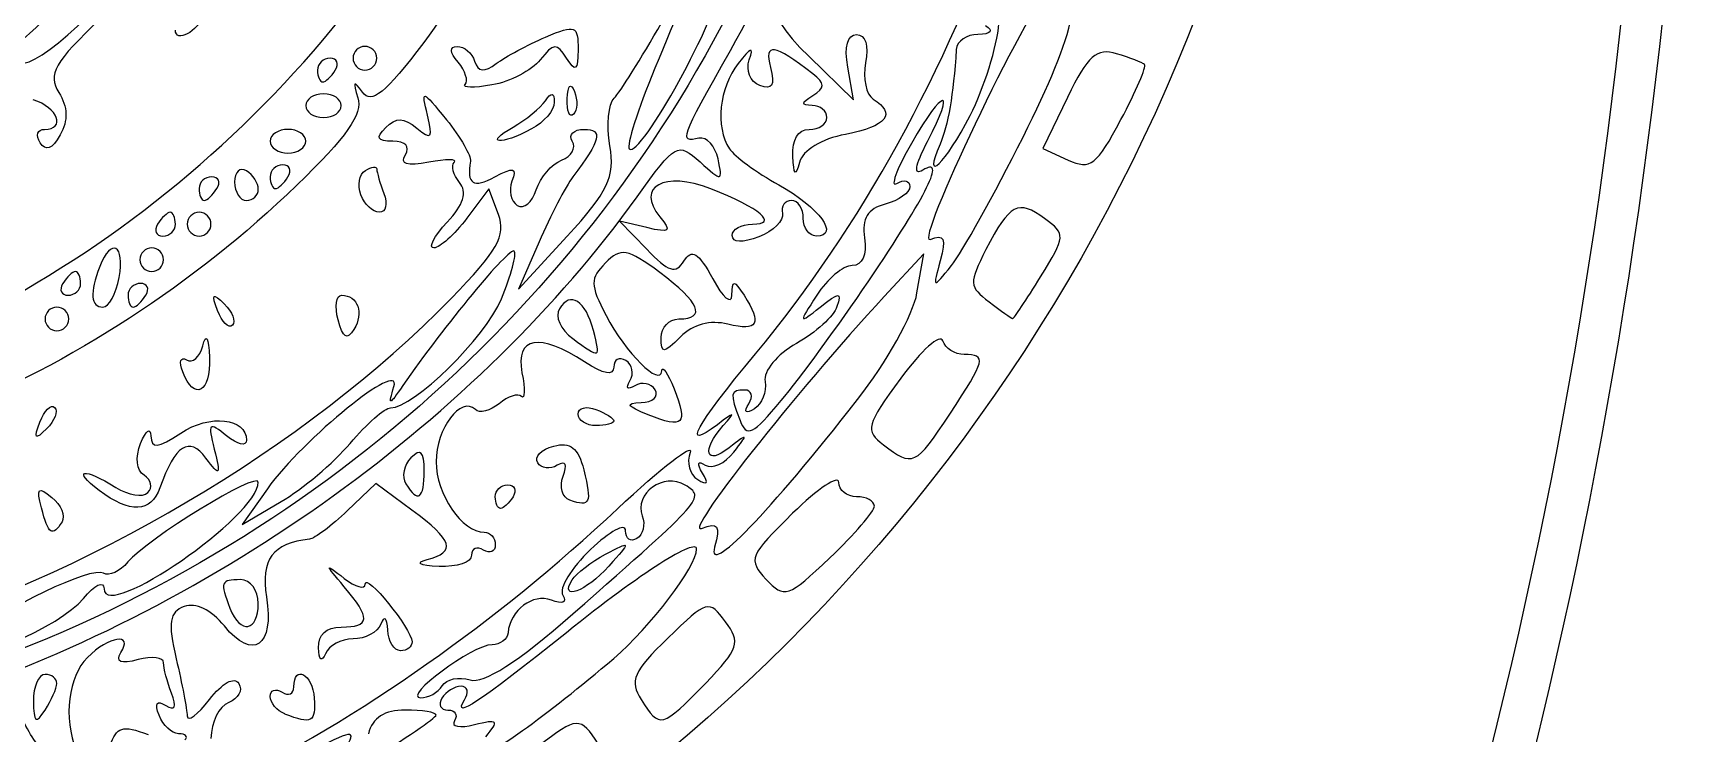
# Model space of a CAD drawing. Header units: millimetres. Extents: x 89 to 151, y 168 to 272.
# Drawn here: x 128.16 to 151.03, y 203.12 to 212.75 of the extents above; entities that cross this region are included whole.
import ezdxf

# ---------------------------------------------------------------- set-up
doc = ezdxf.new("R2010")
doc.units = ezdxf.units.MM
doc.layers.add('Layer_1', color=7, linetype='CONTINUOUS')

msp = doc.modelspace()

# ---------------------------------------------------------------- linework, layer by layer
at = {"layer": 'Layer_1', "color": 7}
for points in [[(132.87633, 212.403215)], [(143.43066, 212.317513)], [(132.30644, 212.240393)], [(132.38831, 211.751924)], [(141.03291, 211.618827)], [(134.74927, 211.458035)], [(131.89985, 211.26346)], [(141.75983, 211.320746)], [(131.65564, 210.77501)], [(130.67869, 210.61218)], [(131.24857, 210.60258)], [(132.65707, 210.525563)], [(130.10883, 210.123718)], [(130.59729, 210.123718)], [(129.946, 209.635264)], [(129.33455, 209.391036)], [(139.62967, 209.33221)], [(142.00042, 209.400018)], [(128.80624, 209.309626)], [(129.70177, 209.146804)], [(130.68918, 208.936248)], [(128.64335, 208.821195)], [(132.34472, 208.807387)], [(135.85408, 208.660848)], [(130.20953, 208.096912)], [(135.64475, 207.513473)], [(139.48403, 207.712523)], [(140.75202, 207.515068)], [(128.24683, 207.403485)], [(132.51009, 207.111605)], [(133.52808, 206.737025)], [(129.06012, 206.465432)], [(134.50499, 206.378838)], [(128.26818, 206.225326)], [(135.53172, 206.330239)], [(139.71532, 206.249038)], [(135.56284, 205.238187)], [(131.24857, 204.913433)], [(132.07548, 204.302905)], [(128.47812, 203.814385)], [(133.77644, 203.780325)], [(137.39324, 203.814395)], [(131.61491, 203.393085)]]:
    msp.add_lwpolyline(points, close=True, dxfattribs=at)
for points in [[(138.81787, 212.426346), (139.42674, 211.833307), (139.34934, 212.281066)], [(134.09124, 212.043355), (134.09089, 212.043395)], [(135.49447, 211.846915), (135.49477, 211.846917)], [(142.37041, 211.865113), (142.0293, 211.16301), (142.37837, 211.005269)], [(134.5482, 210.255801), (134.41738, 210.609472), (134.11272, 210.203789)], [(136.59043, 210.075968), (136.21478, 210.165468), (136.58648, 209.778228)], [(135.10674, 209.879502), (134.82587, 209.228218), (135.49467, 209.958206)], [(140.30105, 209.177914), (140.39395, 209.716646), (139.85108, 209.129822)], [(131.37404, 206.48926), (131.02484, 205.998882), (131.56038, 206.311011)], [(133.35847, 206.1955), (132.86283, 206.561943), (132.47161, 206.185415)]]:
    msp.add_lwpolyline(points, dxfattribs=at)
for points in [[(138.08254, 208.342776), (140.99354, 211.840698), (142.75048, 216.892895), (142.83527, 222.009581)], [(132.299627, 176.529913), (143.302082, 184.125524), (150.475874, 202.01942), (150.475874, 221.867706)], [(145.56412, 218.491402), (144.4428, 210.429402), (139.39736, 203.397205), (132.14412, 199.786975)], [(137.73734, 212.510725), (138.55135, 213.95603), (139.17578, 215.542887), (139.61642, 217.286041)], [(130.8837, 216.880789), (129.87922, 214.882553), (128.00243, 212.990358), (126.04068, 211.998024)], [(127.92434, 212.362297), (128.30343, 211.983214), (131.38447, 215.580219), (131.67615, 216.742405)], [(121.81546, 210.564368), (125.06223, 210.675202), (128.56123, 212.724571), (130.45397, 215.623944)], [(124.5379, 207.835576), (128.32176, 208.662963), (132.13261, 211.730392), (133.99592, 215.44852)], [(130.43054, 215.252565), (129.92324, 214.51474), (127.86445, 212.403194), (127.65236, 212.403194)], [(123.18892, 211.181938), (125.55373, 211.710211), (127.27638, 212.677613), (128.89671, 214.387292)], [(134.08692, 213.723586), (134.15802, 213.608526), (133.92636, 213.15588), (133.52274, 212.621285)], [(136.79098, 212.891931), (137.34864, 213.869478), (137.33951, 213.806752), (136.69988, 212.266396)], [(141.75986, 211.320735), (142.48836, 212.772169), (142.6261, 213.418854), (142.30256, 213.868618)], [(137.92545, 213.461571), (135.77301, 209.001685), (131.80709, 205.533275), (127.02976, 203.932725)], [(139.00124, 213.305943), (138.17269, 213.461379), (138.10223, 213.123369), (138.81787, 212.426346)], [(142.16226, 213.440706), (141.79367, 213.04634), (140.26038, 209.830062), (140.48141, 209.914877)], [(136.34744, 211.157805), (136.49302, 211.012218), (137.59861, 213.018036), (137.59861, 213.427755)], [(130.50219, 212.996113), (130.41469, 212.767881), (130.10882, 212.607911), (130.10882, 212.790324)], [(129.09372, 212.962848), (128.4413, 212.34037), (128.35105, 212.1825), (128.50592, 211.934526)], [(135.19734, 212.693554), (135.60924, 212.869404), (135.6449, 212.855654), (135.64261, 212.521853)], [(136.13867, 211.855088), (136.21647, 211.932948), (136.51007, 212.399526), (136.79098, 212.891931)], [(141.033, 211.618829), (141.22408, 211.993375), (141.40202, 212.561215), (141.42842, 212.880694)], [(141.24497, 212.853478), (141.35637, 212.779398), (141.31637, 212.732908), (141.13987, 212.731359)], [(132.71351, 212.566036), (132.62401, 212.566036), (132.55068, 212.492766), (132.55068, 212.403215)], [(133.52274, 212.621285), (132.99313, 211.919837), (132.8019, 211.764611), (132.67918, 211.936543)], [(132.87633, 212.403215), (132.87633, 212.492765), (132.80313, 212.566036), (132.71351, 212.566036)], [(133.99519, 212.347537), (133.87619, 212.490892), (133.87199, 212.566045), (133.98339, 212.566045)], [(133.98339, 212.566045), (134.07639, 212.566045), (134.18339, 212.474455), (134.22107, 212.362517)], [(134.51958, 212.330697), (134.64607, 212.425127), (134.95107, 212.588418), (135.19734, 212.693554)], [(135.48622, 212.402438), (135.35109, 212.616167), (135.30669, 212.613502), (135.12235, 212.380608)], [(137.99692, 212.383488), (138.06162, 212.570638), (138.01682, 212.555472), (137.84346, 212.331358)], [(138.86839, 212.188675), (138.3357, 212.601759), (138.1972, 212.623053), (138.28744, 212.278005)], [(139.34934, 212.281066), (139.29984, 212.56758), (139.34434, 212.728824), (139.47097, 212.728824)], [(139.47097, 212.728824), (139.59287, 212.728824), (139.64131, 212.578495), (139.59588, 212.340857)], [(140.8417, 212.52534), (140.8013, 211.903916), (140.72781, 211.47615), (140.61799, 211.22277)], [(141.13987, 212.731359), (140.98315, 212.730059), (140.84897, 212.637279), (140.8417, 212.52534)], [(143.04513, 212.464995), (142.77183, 212.548735), (142.64984, 212.440275), (142.37041, 211.865113)], [(132.23465, 212.403215), (132.13975, 212.403215), (132.06221, 212.329945), (132.06221, 212.240393)], [(132.30645, 212.240393), (132.36185, 212.329943), (132.32945, 212.403215), (132.23465, 212.403215)], [(132.55068, 212.403215), (132.55068, 212.313665), (132.62408, 212.240393), (132.71351, 212.240393)], [(132.71351, 212.240393), (132.80311, 212.240393), (132.87633, 212.313663), (132.87633, 212.403215)], [(134.09089, 212.043395), (134.13799, 212.090485), (134.09489, 212.227358), (133.99519, 212.347537)], [(134.22107, 212.362517), (134.27037, 212.21574), (134.3537, 212.206866), (134.51958, 212.330697)], [(135.12235, 212.380608), (135.00689, 212.234706), (134.70837, 212.079883), (134.45901, 212.036555)], [(135.64261, 212.521853), (135.63961, 212.230485), (135.60981, 212.206958), (135.48622, 212.402438)], [(137.304, 211.304144), (137.03053, 211.246724), (137.03946, 211.271634), (137.73734, 212.510725)], [(137.84346, 212.331358), (137.58212, 211.993723), (137.52771, 211.462609), (137.7234, 211.159717)], [(138.14091, 212.029322), (138.00826, 212.080222), (137.94549, 212.234618), (137.99692, 212.383488)], [(139.59588, 212.340857), (139.55508, 212.127474), (139.60288, 211.903341), (139.69993, 211.842785)], [(143.43066, 212.317513), (143.40206, 212.342403), (143.22863, 212.408773), (143.04513, 212.464995)], [(143.10502, 211.559889), (143.31268, 211.951689), (143.45923, 212.29262), (143.43066, 212.317513)], [(132.06221, 212.240393), (132.06221, 212.150843), (132.09451, 212.077573), (132.13401, 212.077573)], [(132.13401, 212.077573), (132.17351, 212.077573), (132.25105, 212.150843), (132.30644, 212.240393)], [(132.67918, 211.936543), (132.55965, 212.104017), (132.5444, 212.085149), (132.61738, 211.860073)], [(135.49477, 211.846917), (135.50277, 212.036595), (135.54127, 212.075176), (135.59317, 211.945287)], [(136.69988, 212.266396), (136.4641, 211.698602), (136.30551, 211.199736), (136.34744, 211.157805)], [(138.28744, 212.278005), (138.35264, 212.028883), (138.31384, 211.962994), (138.14091, 212.029322)], [(138.86839, 211.890877), (139.04148, 212.000675), (139.04148, 212.054446), (138.86839, 212.188675)], [(128.50592, 211.934526), (128.6311, 211.734013), (128.63741, 211.54964), (128.52582, 211.350196)], [(132.61738, 211.860073), (132.68828, 211.641833), (132.46189, 211.318154), (131.77793, 210.659542)], [(132.14409, 211.914746), (132.00976, 211.914746), (131.89985, 211.841476), (131.89985, 211.751924)], [(132.38831, 211.751924), (132.38831, 211.841474), (132.27836, 211.914746), (132.14409, 211.914746)], [(133.57298, 211.620521), (133.48498, 211.978932), (133.49688, 211.976107), (133.83354, 211.558971)], [(134.45901, 212.036555), (134.20965, 211.993225), (134.04415, 211.996315), (134.09124, 212.043355)], [(135.19449, 211.819432), (135.27689, 211.941117), (135.31495, 211.934557), (135.31665, 211.798372)], [(135.58007, 211.633212), (135.52597, 211.579112), (135.48747, 211.675282), (135.49447, 211.846915)], [(135.59317, 211.945287), (135.64017, 211.827748), (135.63437, 211.687317), (135.58007, 211.633212)], [(136.08027, 211.200861), (136.03447, 211.482826), (136.06067, 211.777229), (136.13867, 211.855088)], [(138.86039, 211.754389), (138.70362, 211.756389), (138.70539, 211.787659), (138.86839, 211.890877)], [(139.69993, 211.842785), (140.02485, 211.641972), (139.88499, 211.463792), (139.31912, 211.357634)], [(140.44654, 211.260657), (140.84195, 212.025273), (140.66921, 212.00361), (140.22568, 211.232957)], [(128.3081, 211.426267), (128.60739, 211.426267), (128.49479, 211.725441), (128.1549, 211.833319)], [(131.89985, 211.751924), (131.89985, 211.662374), (132.00981, 211.589102), (132.14409, 211.589102)], [(132.14409, 211.589102), (132.27841, 211.589102), (132.38831, 211.662372), (132.38831, 211.751924)], [(133.42697, 211.442659), (133.62717, 211.276506), (133.65053, 211.304955), (133.57298, 211.620521)], [(134.74923, 211.458036), (134.92833, 211.559594), (135.1287, 211.722228), (135.19449, 211.819432)], [(135.31665, 211.798372), (135.31765, 211.689585), (135.17742, 211.524727), (135.0042, 211.432025)], [(139.06391, 211.589074), (139.06391, 211.678624), (138.97231, 211.753018), (138.86039, 211.754389)], [(140.61799, 211.22277), (140.36782, 210.645773), (140.69659, 210.959604), (141.03291, 211.618827)], [(128.2492, 211.242537), (128.1867, 211.343582), (128.2132, 211.426267), (128.3081, 211.426267)], [(131.65563, 211.426282), (131.52129, 211.426282), (131.41139, 211.353012), (131.41139, 211.26346)], [(131.89985, 211.26346), (131.89985, 211.35301), (131.7899, 211.426282), (131.65563, 211.426282)], [(133.09807, 211.263474), (132.88114, 211.263474), (132.85737, 211.309184), (133.00017, 211.451959)], [(133.00017, 211.451959), (133.14294, 211.594725), (133.24646, 211.592467), (133.42697, 211.442659)], [(133.83354, 211.558971), (134.02762, 211.318508), (134.17615, 211.062064), (134.16362, 210.989096)], [(135.0042, 211.432025), (134.57567, 211.202681), (134.34115, 211.226611), (134.74927, 211.458035)], [(135.56401, 211.262333), (135.50821, 211.352513), (135.58121, 211.426304), (135.72613, 211.426304)], [(135.72613, 211.426304), (135.99057, 211.426304), (135.95631, 211.280767), (135.57282, 210.775019)], [(138.59433, 211.059906), (138.58253, 211.285396), (138.66943, 211.426254), (138.81969, 211.426254)], [(138.81969, 211.426254), (138.95401, 211.426254), (139.06391, 211.499524), (139.06391, 211.589074)], [(142.37837, 211.005269), (142.68631, 210.86612), (142.77197, 210.931499), (143.10502, 211.559889)], [(128.52582, 211.350196), (128.41625, 211.154461), (128.32547, 211.119123), (128.2492, 211.242537)], [(131.41139, 211.26346), (131.41139, 211.17391), (131.52135, 211.100639), (131.65563, 211.100639)], [(131.65563, 211.100639), (131.78995, 211.100639), (131.89985, 211.173909), (131.89985, 211.26346)], [(133.26925, 211.077046), (133.33915, 211.190084), (133.27225, 211.263474), (133.09807, 211.263474)], [(135.417, 211.003059), (135.5536, 211.055479), (135.61975, 211.172149), (135.56401, 211.262333)], [(135.49467, 209.958206), (136.05754, 210.572582), (136.15028, 210.769387), (136.08027, 211.200861)], [(136.45337, 210.498768), (136.98468, 211.238616), (137.01315, 211.254388), (137.3196, 210.978666)], [(137.56715, 211.019206), (137.52895, 211.19831), (137.41062, 211.326531), (137.304, 211.304144)], [(137.7234, 211.159717), (137.7893, 211.057897), (138.09454, 210.834541), (138.40196, 210.66337)], [(139.31912, 211.357634), (138.98907, 211.295714), (138.73008, 211.138271), (138.68673, 210.973166)], [(140.22568, 211.232957), (140.01677, 210.869982), (139.92638, 210.622773), (140.0248, 210.683603)], [(140.38084, 210.865183), (140.25002, 210.784333), (140.27364, 210.926103), (140.44654, 211.260657)], [(140.77447, 209.553867), (140.91857, 209.73297), (141.36198, 210.528066), (141.75983, 211.320746)], [(131.58383, 210.937831), (131.48893, 210.937831), (131.4114, 210.864561), (131.4114, 210.77501)], [(131.65563, 210.77501), (131.71103, 210.86456), (131.67863, 210.937831), (131.58383, 210.937831)], [(132.72109, 210.860816), (132.80679, 210.913746), (132.87681, 210.922076), (132.87681, 210.879346)], [(133.59093, 210.974137), (133.28873, 210.916367), (133.18956, 210.948107), (133.26925, 211.077046)], [(133.94218, 210.972037), (133.98928, 211.019127), (133.83117, 211.020087), (133.59093, 210.974137)], [(134.01498, 210.695451), (133.92788, 210.800473), (133.89505, 210.924939), (133.94218, 210.972037)], [(134.16362, 210.989096), (134.10892, 210.670537), (134.20032, 210.61199), (134.50136, 210.773056)], [(135.06932, 210.594792), (135.12392, 210.766923), (135.28041, 210.950643), (135.417, 211.003059)], [(137.3196, 210.978666), (137.62329, 210.705414), (137.63357, 210.707099), (137.56715, 211.019206)], [(138.68673, 210.973166), (138.63323, 210.769221), (138.60813, 210.792694), (138.59433, 211.059906)], [(139.62964, 209.332128), (140.44688, 210.536818), (140.70636, 211.066373), (140.38084, 210.865183)], [(130.60689, 210.775002), (130.51199, 210.775002), (130.43447, 210.701732), (130.43447, 210.61218)], [(130.67869, 210.61218), (130.73409, 210.70173), (130.70179, 210.775002), (130.60689, 210.775002)], [(131.08575, 210.85642), (130.99615, 210.91176), (130.92293, 210.84283), (130.92293, 210.703208)], [(130.92293, 210.703208), (130.92293, 210.563595), (130.99613, 210.449368), (131.08575, 210.449368)], [(131.24857, 210.60258), (131.24857, 210.68684), (131.17537, 210.801075), (131.08575, 210.85642)], [(131.4114, 210.77501), (131.4114, 210.68546), (131.4437, 210.612188), (131.4832, 210.612188)], [(131.4832, 210.612188), (131.5227, 210.612188), (131.60024, 210.685458), (131.65564, 210.77501)], [(132.65709, 210.525564), (132.60659, 210.657024), (132.63549, 210.807887), (132.72109, 210.860816)], [(132.87681, 210.879346), (132.87681, 210.836606), (132.92131, 210.685746), (132.97561, 210.544094)], [(133.84441, 210.151302), (134.06827, 210.39159), (134.1228, 210.56554), (134.01498, 210.695451)], [(134.50136, 210.773056), (134.75818, 210.910504), (134.80536, 210.898521), (134.73449, 210.713846)], [(134.73449, 210.713846), (134.68559, 210.586505), (134.71859, 210.437206), (134.80779, 210.382071)], [(135.57282, 210.775019), (135.471, 210.640691), (135.26123, 210.237709), (135.10674, 209.879502)], [(137.46758, 210.609551), (136.83146, 210.860608), (136.42584, 210.637431), (136.7683, 210.2248)], [(140.0248, 210.683603), (140.1232, 210.744433), (140.20376, 210.725163), (140.20376, 210.640763)], [(131.77793, 210.659542), (128.92678, 207.914044), (125.14799, 206.37872), (121.24183, 206.37872)], [(126.90606, 203.618855), (130.6807, 204.875221), (134.27481, 207.465182), (136.45337, 210.498768)], [(130.43447, 210.61218), (130.43447, 210.52263), (130.46677, 210.44936), (130.50627, 210.44936)], [(130.50627, 210.44936), (130.54577, 210.44936), (130.62331, 210.52263), (130.67869, 210.61218)], [(131.08575, 210.449368), (131.17525, 210.449368), (131.24857, 210.518318), (131.24857, 210.60258)], [(132.91161, 210.286546), (132.82201, 210.286546), (132.70751, 210.3941), (132.65707, 210.525563)], [(132.97561, 210.544094), (133.02991, 210.402442), (133.00121, 210.286546), (132.91161, 210.286546)], [(134.80779, 210.382071), (134.89699, 210.326941), (135.01468, 210.422651), (135.06932, 210.594792)], [(138.03837, 210.123678), (138.40344, 210.123678), (138.1482, 210.340914), (137.46758, 210.609551)], [(138.40196, 210.66337), (138.9613, 210.351923), (139.24686, 209.960865), (138.91493, 209.960865)], [(140.20376, 210.640763), (140.20376, 210.556363), (140.0517, 210.447556), (139.86584, 210.398954)], [(142.05618, 210.199685), (141.68968, 210.467675), (141.57786, 210.408597), (141.24941, 209.773468)], [(130.03702, 210.28654), (129.99752, 210.28654), (129.91998, 210.21327), (129.8646, 210.123718)], [(130.10882, 210.123718), (130.10882, 210.213268), (130.07652, 210.28654), (130.03702, 210.28654)], [(130.43447, 210.28654), (130.34487, 210.28654), (130.27165, 210.21327), (130.27165, 210.123718)], [(130.59729, 210.123718), (130.59729, 210.213268), (130.52409, 210.28654), (130.43447, 210.28654)], [(133.9, 209.104255), (134.53811, 209.757801), (134.65537, 209.966104), (134.5482, 210.255801)], [(138.45356, 210.27086), (138.47596, 210.1727), (138.32944, 210.028524), (138.12792, 209.950464)], [(138.57572, 210.449329), (138.48612, 210.449329), (138.43122, 210.369019), (138.45356, 210.27086)], [(138.73854, 210.205097), (138.73854, 210.339423), (138.66534, 210.449329), (138.57572, 210.449329)], [(139.86584, 210.398954), (139.62377, 210.335644), (139.54296, 210.20378), (139.5809, 209.933989)], [(129.8646, 210.123718), (129.8092, 210.034168), (129.8415, 209.960898), (129.9364, 209.960898)], [(129.9364, 209.960898), (130.0313, 209.960898), (130.10883, 210.034168), (130.10883, 210.123718)], [(130.27165, 210.123718), (130.27165, 210.034168), (130.34485, 209.960898), (130.43447, 209.960898)], [(130.43447, 209.960898), (130.52397, 209.960898), (130.59729, 210.034168), (130.59729, 210.123718)], [(133.66171, 209.798104), (133.58131, 209.798104), (133.66271, 209.957043), (133.84441, 210.151302)], [(134.11272, 210.203789), (133.94516, 209.980662), (133.74221, 209.798104), (133.66171, 209.798104)], [(136.7683, 210.2248), (136.93436, 210.0247), (136.90583, 210.00083), (136.59043, 210.075968)], [(137.76158, 209.966104), (137.76158, 210.052764), (137.8861, 210.123678), (138.03837, 210.123678)], [(138.91493, 209.960865), (138.81793, 209.960865), (138.73854, 210.070768), (138.73854, 210.205097)], [(142.00038, 209.400018), (142.34649, 209.960042), (142.3483, 209.986062), (142.05618, 210.199685)], [(129.33456, 209.391036), (129.42026, 209.839447), (129.22474, 209.94911), (129.0679, 209.540541)], [(129.78318, 209.798086), (129.69358, 209.798086), (129.62035, 209.724816), (129.62035, 209.635264)], [(129.946, 209.635264), (129.946, 209.724814), (129.8728, 209.798086), (129.78318, 209.798086)], [(134.76546, 209.754767), (134.70356, 209.816667), (133.79657, 208.721238), (133.23534, 207.906738)], [(136.76739, 209.45938), (136.32029, 209.789937), (136.23366, 209.805269), (136.02005, 209.591651)], [(136.58648, 209.778228), (136.88592, 209.466284), (136.98549, 209.434973), (137.09857, 209.617193)], [(137.09857, 209.617193), (137.20695, 209.791852), (137.29701, 209.736201), (137.49374, 209.372961)], [(138.12792, 209.950464), (137.90261, 209.863174), (137.76158, 209.869194), (137.76158, 209.966104)], [(139.5809, 209.933989), (139.6142, 209.697532), (139.5505, 209.556726), (139.40951, 209.555607)], [(140.48141, 209.914877), (140.67723, 209.990017), (140.70678, 209.927477), (140.62112, 209.619197)], [(129.62035, 209.635264), (129.62035, 209.545714), (129.69355, 209.472444), (129.78318, 209.472444)], [(129.78318, 209.472444), (129.87268, 209.472444), (129.946, 209.545714), (129.946, 209.635264)], [(134.58961, 209.098237), (134.72453, 209.42113), (134.80365, 209.716567), (134.76546, 209.754767)], [(136.02005, 209.591651), (135.80643, 209.378035), (135.80719, 209.294409), (136.02705, 208.870169)], [(139.40951, 209.555607), (139.28604, 209.554627), (139.06716, 209.370651), (138.92296, 209.146772)], [(140.62112, 209.619197), (140.51471, 209.236302), (140.51786, 209.234952), (140.77447, 209.553867)], [(141.24941, 209.773468), (141.01311, 209.316519), (141.01613, 209.26484), (141.29131, 209.056276)], [(128.73445, 209.472448), (128.69495, 209.472448), (128.61741, 209.399178), (128.56201, 209.309626)], [(128.80625, 209.309626), (128.80625, 209.399176), (128.77395, 209.472448), (128.73445, 209.472448)], [(129.0679, 209.540541), (128.92915, 209.178939), (128.94496, 208.983984), (129.1129, 208.983984)], [(129.1129, 208.983984), (129.192, 208.983984), (129.29177, 209.167158), (129.33455, 209.391036)], [(137.02888, 208.821082), (137.41228, 208.821082), (137.31737, 209.052763), (136.76739, 209.45938)], [(137.49374, 209.372961), (137.63389, 209.114221), (137.75259, 209.01243), (137.75755, 209.146757)], [(137.75755, 209.146757), (137.76555, 209.363852), (137.78405, 209.363852), (137.9244, 209.146757)], [(138.43658, 207.699266), (138.68949, 208.002905), (139.22638, 208.737728), (139.62967, 209.33221)], [(141.61524, 208.826337), (141.63034, 208.823437), (141.80366, 209.081645), (142.00042, 209.400018)], [(126.01641, 204.441485), (128.84159, 205.246498), (131.89892, 207.054768), (133.9, 209.104255)], [(128.56201, 209.309626), (128.50661, 209.220076), (128.53901, 209.146804), (128.63381, 209.146804)], [(128.63381, 209.146804), (128.72871, 209.146804), (128.80624, 209.220074), (128.80624, 209.309626)], [(129.62997, 209.309626), (129.53507, 209.309626), (129.45753, 209.236356), (129.45753, 209.146804)], [(129.45753, 209.146804), (129.45753, 209.057254), (129.48983, 208.983984), (129.52933, 208.983984)], [(129.52933, 208.983984), (129.56883, 208.983984), (129.64637, 209.057254), (129.70177, 209.146804)], [(129.70177, 209.146804), (129.75717, 209.236354), (129.72477, 209.309626), (129.62997, 209.309626)], [(130.68916, 208.936254), (130.60086, 209.168306), (130.61946, 209.187008), (130.78036, 209.027394)], [(132.34474, 208.807391), (132.29594, 208.994064), (132.31814, 209.146797), (132.39394, 209.146797)], [(132.39394, 209.146797), (132.61573, 209.146797), (132.7031, 208.904229), (132.56297, 208.677501)], [(133.06336, 207.60005), (133.38847, 207.60005), (134.36356, 208.557205), (134.58961, 209.098237)], [(135.85408, 208.660853), (135.7457, 209.075337), (135.53921, 209.208388), (135.38689, 208.961914)], [(139.85108, 209.129822), (138.6238, 207.803122), (137.07983, 205.843871), (137.34043, 205.943878)], [(137.9244, 209.146757), (138.17649, 208.756688), (138.11468, 208.645198), (137.70357, 208.74838)], [(138.92296, 209.146772), (138.66991, 208.753911), (138.67157, 208.748235), (138.97036, 208.983951)], [(138.97036, 208.983951), (139.23562, 209.193262), (139.26866, 209.194268), (139.20145, 208.991051)], [(139.48407, 207.712523), (139.88229, 208.222185), (140.24993, 208.881611), (140.30105, 209.177914)], [(128.48053, 208.984017), (128.39093, 208.984017), (128.31771, 208.910747), (128.31771, 208.821195)], [(128.64335, 208.821195), (128.64335, 208.910745), (128.57015, 208.984017), (128.48053, 208.984017)], [(130.89149, 208.735435), (130.84139, 208.685295), (130.75032, 208.775665), (130.68918, 208.936248)], [(130.78036, 209.027394), (130.89162, 208.916953), (130.94165, 208.785566), (130.89149, 208.735435)], [(135.38689, 208.961914), (135.32129, 208.855855), (135.40209, 208.674626), (135.56958, 208.552204)], [(136.02705, 208.870169), (136.29302, 208.355845), (136.77845, 207.875084), (136.79545, 208.109154)], [(139.20145, 208.991051), (139.15825, 208.860587), (138.90829, 208.633065), (138.64581, 208.485444)], [(141.29131, 209.056276), (141.45439, 208.932661), (141.60015, 208.829185), (141.61524, 208.826337)], [(128.31771, 208.821195), (128.31771, 208.731645), (128.39091, 208.658374), (128.48053, 208.658374)], [(128.48053, 208.658374), (128.57003, 208.658374), (128.64335, 208.731644), (128.64335, 208.821195)], [(132.56297, 208.677501), (132.46847, 208.524734), (132.40944, 208.559909), (132.34472, 208.807387)], [(135.73253, 208.232487), (135.11647, 208.63615), (134.77769, 208.577191), (134.87222, 208.082756)], [(135.56958, 208.552204), (135.95406, 208.271059), (135.95584, 208.271735), (135.85408, 208.660848)], [(136.78465, 208.565219), (136.78465, 208.705944), (136.8946, 208.821082), (137.02888, 208.821082)], [(137.70357, 208.74838), (137.45875, 208.80983), (137.22309, 208.747825), (137.05229, 208.577029)], [(130.26122, 208.257739), (130.34292, 208.207209), (130.44354, 208.294999), (130.4847, 208.45281)], [(130.4847, 208.45281), (130.5314, 208.631735), (130.5667, 208.571202), (130.5784, 208.291981)], [(137.05229, 208.577029), (136.81397, 208.338718), (136.78465, 208.337428), (136.78465, 208.565219)], [(138.64581, 208.485444), (138.37905, 208.335417), (138.18843, 208.104352), (138.2136, 207.961527)], [(140.65681, 208.520394), (140.62241, 208.623644), (140.36185, 208.392134), (140.07783, 208.005915)], [(140.95006, 208.332665), (140.82318, 208.332665), (140.69123, 208.417135), (140.65681, 208.520394)], [(130.20952, 208.096912), (130.15622, 208.23589), (130.17952, 208.308264), (130.26122, 208.257739)], [(130.5784, 208.291981), (130.5987, 207.808415), (130.36722, 207.685952), (130.20953, 208.096912)], [(133.11187, 207.894798), (133.22628, 208.278651), (131.86314, 207.176159), (131.37404, 206.48926)], [(136.13385, 208.160687), (136.13385, 208.033779), (135.99897, 208.057909), (135.73253, 208.232487)], [(136.29932, 208.249567), (136.20822, 208.305817), (136.13385, 208.265807), (136.13385, 208.160687)], [(136.35562, 207.97057), (136.41572, 208.06777), (136.39042, 208.19332), (136.29932, 208.249567)], [(136.79545, 208.109154), (136.80045, 208.187274), (136.87605, 208.075704), (136.96176, 207.86122)], [(137.55787, 207.368587), (137.06065, 206.992351), (137.24766, 207.339577), (138.08254, 208.342776)], [(140.75202, 207.515068), (141.2464, 208.262112), (141.26348, 208.332665), (140.95006, 208.332665)], [(134.87222, 208.082756), (134.91562, 207.855777), (134.91262, 207.708603), (134.86522, 207.755701)], [(136.42312, 207.90306), (136.32169, 207.84035), (136.29295, 207.8691), (136.35562, 207.97057)], [(136.70212, 207.84681), (136.64582, 207.93782), (136.52032, 207.963142), (136.42312, 207.90306)], [(138.2136, 207.961527), (138.2384, 207.820992), (138.1721, 207.65253), (138.06633, 207.587164)], [(140.07783, 208.005915), (139.5995, 207.355484), (139.5821, 207.288), (139.8419, 207.09067)], [(133.23534, 207.906738), (133.04147, 207.625396), (133.03128, 207.624408), (133.11187, 207.894798)], [(134.2315, 207.575311), (134.03564, 207.771172), (133.69129, 207.314519), (133.69129, 206.858924)], [(134.86522, 207.755701), (134.81812, 207.802811), (134.6795, 207.758301), (134.55714, 207.656731)], [(136.50985, 207.671012), (136.67184, 207.676612), (136.75836, 207.755802), (136.70212, 207.84681)], [(136.96176, 207.86122), (137.15749, 207.37192), (137.09454, 207.308969), (136.60525, 207.504693)], [(137.93393, 207.844283), (137.73197, 207.844283), (137.72541, 207.802143), (137.86913, 207.427645)], [(137.99023, 207.656304), (138.05413, 207.759686), (138.02883, 207.844283), (137.93393, 207.844283)], [(128.24685, 207.403491), (128.30795, 207.564069), (128.39904, 207.654435), (128.44916, 207.604304)], [(128.44916, 207.604304), (128.49926, 207.554164), (128.44927, 207.422793), (128.33803, 207.312345)], [(130.18172, 207.253787), (130.58311, 207.516792), (131.08576, 207.462189), (131.08576, 207.155587)], [(132.51009, 207.111586), (132.73789, 207.380241), (132.98686, 207.60005), (133.06336, 207.60005)], [(134.55714, 207.656731), (134.43485, 207.5552), (134.28826, 207.518561), (134.2315, 207.575311)], [(135.64475, 207.513473), (135.64475, 207.600213), (135.7547, 207.629005), (135.88897, 207.577463)], [(135.88897, 207.355762), (135.75465, 207.355762), (135.64475, 207.426732), (135.64475, 207.513473)], [(135.88897, 207.577463), (136.0233, 207.525913), (136.13321, 207.454951), (136.13321, 207.419752)], [(136.60525, 207.504693), (136.30699, 207.623991), (136.28454, 207.663119), (136.50985, 207.671012)], [(137.52057, 205.685795), (137.40681, 205.267504), (138.26887, 206.157305), (139.48403, 207.712523)], [(137.63917, 207.355987), (137.81232, 207.550155), (137.80017, 207.55204), (137.55787, 207.368587)], [(137.86913, 207.427645), (137.96053, 207.18931), (138.04579, 207.230098), (138.43658, 207.699266)], [(138.06633, 207.587164), (137.94561, 207.512584), (137.9173, 207.538324), (137.99023, 207.656304)], [(139.8419, 207.09067), (140.24522, 206.784333), (140.27882, 206.800005), (140.75202, 207.515068)], [(128.33803, 207.312345), (128.17723, 207.152737), (128.15853, 207.171439), (128.24683, 207.403485)], [(129.63115, 207.111532), (129.70215, 207.290634), (129.76545, 207.337161), (129.77175, 207.214927)], [(130.81329, 207.213717), (130.56886, 207.414192), (130.55127, 207.395304), (130.64237, 207.030128)], [(136.13321, 207.419752), (136.13321, 207.384562), (136.02325, 207.355762), (135.88897, 207.355762)], [(137.72057, 207.050824), (137.39371, 206.794482), (137.33493, 207.014824), (137.63917, 207.355987)], [(129.67855, 206.672627), (129.57227, 206.740747), (129.55338, 206.915666), (129.63115, 207.111532)], [(129.77175, 207.214927), (129.78075, 207.036852), (129.86245, 207.044577), (130.18172, 207.253787)], [(130.52927, 206.90982), (130.29962, 207.216525), (130.10551, 207.091392), (129.89503, 206.500962)], [(131.08576, 207.155587), (131.08576, 207.064657), (130.96308, 207.090807), (130.81329, 207.213717)], [(131.56038, 206.311011), (131.85493, 206.482682), (132.28229, 206.842949), (132.51009, 207.111605)], [(133.52807, 206.737025), (133.52807, 207.000049), (133.47987, 207.047084), (133.34687, 206.914033)], [(135.0879, 206.846136), (135.0379, 206.926966), (135.137, 207.02968), (135.3079, 207.074388)], [(135.3079, 207.074388), (135.53756, 207.134448), (135.64547, 207.049218), (135.72104, 206.748044)], [(136.18553, 206.213071), (136.7871, 206.775805), (137.23621, 207.123981), (137.18357, 206.986797)], [(137.78357, 206.991154), (137.98444, 207.24738), (137.97846, 207.253055), (137.72057, 207.050824)], [(130.64237, 207.030128), (130.73357, 206.664401), (130.72217, 206.652186), (130.52927, 206.90982)], [(133.34687, 206.914033), (133.24717, 206.814383), (133.21489, 206.653181), (133.27507, 206.555827)], [(133.69129, 206.858924), (133.69129, 206.414096), (134.04977, 205.890304), (134.35421, 205.890304)], [(135.35797, 206.809946), (135.25947, 206.749006), (135.13785, 206.765306), (135.0879, 206.846136)], [(135.43727, 206.660299), (135.50077, 206.82577), (135.47187, 206.880332), (135.35797, 206.809946)], [(137.18357, 206.986797), (137.13097, 206.849612), (137.17657, 206.682002), (137.28696, 206.614331)], [(137.35426, 206.704431), (137.27226, 206.837184), (137.28646, 206.878051), (137.39206, 206.812785)], [(137.39206, 206.812785), (137.48536, 206.755155), (137.66148, 206.835415), (137.78357, 206.991154)], [(129.06007, 206.465428), (128.67896, 206.75368), (128.84609, 206.784046), (129.28952, 206.507118)], [(129.12827, 205.113717), (129.13627, 204.654364), (131.24857, 206.114337), (131.24857, 206.579248)], [(131.24857, 206.579248), (131.24857, 206.735362), (129.71958, 205.79912), (129.45614, 205.481694)], [(129.73035, 206.434558), (129.79895, 206.503198), (129.77575, 206.610332), (129.67855, 206.672627)], [(133.27507, 206.555827), (133.4435, 206.283315), (133.52808, 206.343892), (133.52808, 206.737025)], [(135.53177, 206.330238), (135.42484, 206.368538), (135.38236, 206.517067), (135.43727, 206.660299)], [(135.72104, 206.748044), (135.83612, 206.289462), (135.80944, 206.230712), (135.53172, 206.330239)], [(137.11565, 206.537701), (136.82326, 206.719112), (136.40802, 206.420647), (136.52579, 206.11373)], [(137.28696, 206.614331), (137.42265, 206.530471), (137.4441, 206.559161), (137.35426, 206.704431)], [(139.22686, 206.57468), (139.22686, 206.682404), (138.9413, 206.4917), (138.59229, 206.150909)], [(139.4711, 206.378815), (139.33676, 206.378815), (139.22686, 206.466955), (139.22686, 206.57468)], [(128.26818, 206.225326), (128.19668, 206.499006), (128.22248, 206.525415), (128.41022, 206.369698)], [(128.41022, 206.369698), (128.53644, 206.264887), (128.59969, 206.114156), (128.55061, 206.034751)], [(129.89503, 206.500962), (129.77222, 206.156522), (129.48472, 206.144286), (129.06012, 206.465432)], [(129.28952, 206.507118), (129.46333, 206.398567), (129.66171, 206.365917), (129.73035, 206.434558)], [(134.50499, 206.378838), (134.50499, 206.468388), (134.58259, 206.541658), (134.67743, 206.541658)], [(134.57679, 206.216016), (134.53729, 206.216016), (134.50499, 206.289286), (134.50499, 206.378838)], [(134.74923, 206.378838), (134.69383, 206.289288), (134.61629, 206.216016), (134.57679, 206.216016)], [(134.67743, 206.541658), (134.77233, 206.541658), (134.80457, 206.468388), (134.74923, 206.378838)], [(135.56963, 204.76815), (137.38866, 206.364163), (137.39101, 206.366848), (137.11565, 206.537701)], [(139.71532, 206.249034), (139.71532, 206.320414), (139.60536, 206.378815), (139.4711, 206.378815)], [(128.55061, 206.034751), (128.41778, 205.819805), (128.3649, 205.855487), (128.26818, 206.225326)], [(130.70799, 202.369415), (132.70755, 203.379815), (134.50538, 204.64138), (136.18553, 206.213071)], [(132.47161, 206.185415), (132.25645, 205.978324), (132.02156, 205.802557), (131.94963, 205.794823)], [(133.56917, 205.514069), (133.97359, 205.61976), (133.92511, 205.776564), (133.35847, 206.1955)], [(138.59229, 206.150909), (137.99835, 205.570942), (137.9749, 205.512998), (138.22595, 205.245851)], [(139.10474, 205.539846), (139.44056, 205.858525), (139.71532, 206.17766), (139.71532, 206.249038)], [(134.35421, 205.890304), (134.43741, 205.890304), (134.50539, 205.812704), (134.50539, 205.717873)], [(136.29608, 205.911226), (136.29608, 206.022822), (136.07887, 205.906026), (135.81341, 205.651689)], [(136.45179, 205.804564), (136.36609, 205.751634), (136.29608, 205.799564), (136.29608, 205.911226)], [(136.52579, 206.11373), (136.57069, 205.996624), (136.53759, 205.857492), (136.45179, 205.804564)], [(137.34043, 205.943878), (137.56769, 206.031078), (137.60135, 205.982858), (137.52057, 205.685795)], [(131.94963, 205.794823), (131.4464, 205.740713), (131.27769, 205.513841), (131.36062, 205.002778)], [(134.34257, 205.646073), (134.25297, 205.701423), (134.17975, 205.669113), (134.17975, 205.574273)], [(134.50539, 205.717873), (134.50539, 205.623033), (134.43219, 205.590729), (134.34257, 205.646073)], [(137.27295, 205.655759), (137.27295, 205.822591), (136.51566, 205.338176), (135.48193, 204.51009)], [(136.02021, 205.587521), (136.375, 205.773609), (136.37533, 205.772484), (136.06731, 205.425575)], [(129.45614, 205.481694), (129.34711, 205.350263), (129.19536, 205.281327), (129.11904, 205.328504)], [(132.42901, 205.142106), (132.15764, 205.461779), (132.15764, 205.467256), (132.42901, 205.2571)], [(133.73199, 205.420729), (133.45651, 205.432409), (133.39387, 205.468269), (133.56917, 205.514069)], [(134.17975, 205.574273), (134.17975, 205.479433), (133.97826, 205.410341), (133.73199, 205.420729)], [(135.81341, 205.651689), (135.54794, 205.397351), (135.37679, 205.114749), (135.43306, 205.023682)], [(135.56284, 205.238187), (135.61784, 205.327257), (135.82371, 205.484457), (136.02021, 205.587521)], [(136.13321, 204.157504), (136.63694, 204.588261), (137.27295, 205.424333), (137.27295, 205.655759)], [(138.22595, 205.245851), (138.48, 204.975506), (138.52641, 204.991031), (139.10474, 205.539846)], [(129.11904, 205.328504), (128.96019, 205.426664), (127.73925, 204.843763), (127.27217, 204.44677)], [(128.84333, 204.978388), (129.00247, 205.171938), (129.12623, 205.230717), (129.12827, 205.113717)], [(131.00433, 205.23907), (130.7303, 205.23907), (130.71929, 205.20925), (130.85894, 204.845333)], [(131.24857, 204.913428), (131.24857, 205.09434), (131.14006, 205.23907), (131.00433, 205.23907)], [(132.42901, 205.2571), (132.58571, 205.135742), (132.71557, 205.100366), (132.71756, 205.17849)], [(132.71756, 205.17849), (132.72156, 205.345893), (133.35629, 204.563537), (133.36161, 204.384321)], [(136.06731, 205.425575), (135.75658, 205.075594), (135.37469, 204.933741), (135.56284, 205.238187)], [(126.99736, 204.191845), (127.23877, 204.04264), (128.52435, 204.590402), (128.84333, 204.978388)], [(131.36062, 205.002778), (131.47097, 204.322708), (131.17402, 204.117495), (130.78132, 204.602457)], [(132.38831, 204.587858), (132.78839, 204.587858), (132.79723, 204.70835), (132.42901, 205.142106)], [(135.27636, 204.957512), (135.02065, 205.055632), (134.70996, 204.821376), (134.68033, 204.508112)], [(135.43306, 205.023682), (135.49386, 204.925352), (135.43006, 204.89848), (135.27636, 204.957512)], [(130.23072, 204.869869), (130.02399, 204.790539), (130.00309, 204.654678), (130.12011, 204.150727)], [(130.78132, 204.602457), (130.60223, 204.823617), (130.38505, 204.929095), (130.23072, 204.869869)], [(130.85894, 204.845333), (130.99855, 204.481526), (131.24857, 204.525222), (131.24857, 204.913433)], [(133.02673, 204.547138), (133.01873, 204.717359), (132.98083, 204.750134), (132.93173, 204.628558)], [(134.15864, 203.861695), (134.34288, 203.803195), (134.81706, 204.107845), (135.56963, 204.76815)], [(137.66906, 204.660106), (137.44228, 204.966974), (137.41808, 204.960125), (136.87718, 204.43585)], [(132.07553, 204.302921), (132.06753, 204.483596), (132.18181, 204.587858), (132.38831, 204.587858)], [(132.93173, 204.628558), (132.88663, 204.516622), (132.71529, 204.425031), (132.5511, 204.425031)], [(133.20241, 204.262202), (133.11281, 204.262202), (133.0338, 204.390422), (133.02673, 204.547138)], [(137.39324, 203.814395), (137.85529, 204.29404), (137.8811, 204.373196), (137.66906, 204.660106)], [(129.3603, 204.236526), (129.53223, 204.514723), (129.19571, 204.465525), (128.89932, 204.169136)], [(132.17048, 204.221505), (132.12138, 204.099924), (132.08328, 204.132705), (132.07548, 204.302905)], [(132.5511, 204.425031), (132.38693, 204.425031), (132.21565, 204.333441), (132.17048, 204.221505)], [(133.36161, 204.384321), (133.36461, 204.317151), (133.29191, 204.262202), (133.20241, 204.262202)], [(134.46041, 204.345291), (134.19384, 204.343091), (133.22336, 203.622805), (133.4778, 203.616035)], [(135.48193, 204.51009), (134.28399, 203.550485), (133.90657, 203.301185), (134.0824, 203.585675)], [(134.68033, 204.508112), (134.67233, 204.419502), (134.573, 204.346235), (134.46041, 204.345291)], [(136.87718, 204.43585), (136.40228, 203.975566), (136.34757, 203.849665), (136.50964, 203.590145)], [(128.89932, 204.169136), (128.63641, 203.906225), (128.56763, 203.346655), (128.74228, 202.891515)], [(129.59492, 204.139876), (129.35436, 204.076976), (129.28049, 204.107406), (129.3603, 204.236526)], [(129.94602, 204.097426), (129.94602, 204.171276), (129.78803, 204.190376), (129.59492, 204.139876)], [(130.05505, 203.678905), (129.99505, 203.835245), (129.94602, 204.023582), (129.94602, 204.097426)], [(130.12011, 204.150727), (130.19941, 203.808995), (130.26771, 203.456125), (130.27183, 203.366575)], [(131.73703, 203.764105), (131.73703, 204.080899), (131.99303, 203.941255), (132.0179, 203.610895)], [(134.14244, 202.738595), (134.37408, 202.772595), (135.21243, 203.370125), (136.13321, 204.157504)], [(128.31779, 203.936505), (128.22819, 203.936505), (128.15609, 203.771645), (128.15746, 203.570155)], [(128.47812, 203.814385), (128.47912, 203.881585), (128.40742, 203.936505), (128.31779, 203.936505)], [(130.57806, 203.592245), (130.75304, 203.819815), (130.91977, 203.911195), (130.98055, 203.812835)], [(133.77644, 203.780295), (133.83404, 203.873495), (134.00603, 203.910105), (134.15864, 203.861695)], [(128.31779, 203.448035), (128.40469, 203.582365), (128.47674, 203.747225), (128.47812, 203.814385)], [(129.97555, 203.511225), (130.10335, 203.432325), (130.12898, 203.486425), (130.05505, 203.678905)], [(130.98055, 203.812835), (131.03765, 203.720535), (130.97555, 203.602915), (130.84103, 203.551565)], [(131.41139, 203.634105), (131.41139, 203.721505), (131.48459, 203.747685), (131.57421, 203.692305)], [(131.61491, 203.393115), (131.50299, 203.438315), (131.41139, 203.546735), (131.41139, 203.634105)], [(131.57421, 203.692305), (131.66371, 203.637005), (131.73703, 203.669305), (131.73703, 203.764105)], [(132.0179, 203.610895), (132.0428, 203.280315), (131.9793, 203.246025), (131.61491, 203.393085)], [(133.4778, 203.616035), (133.58448, 203.613035), (133.71885, 203.687135), (133.77644, 203.780325)], [(133.77224, 203.610825), (133.71684, 203.521225), (133.75344, 203.448005), (133.85354, 203.448005)], [(134.0357, 203.773655), (133.9461, 203.773655), (133.8276, 203.700355), (133.77224, 203.610825)], [(134.0824, 203.585675), (134.1463, 203.689055), (134.1253, 203.773655), (134.0357, 203.773655)], [(136.50964, 203.590145), (136.76115, 203.187415), (136.79836, 203.196855), (137.39324, 203.814395)], [(128.30774, 202.884365), (128.21264, 202.943165), (128.06628, 203.171665), (127.98241, 203.392235)], [(128.15746, 203.570155), (128.16046, 203.273915), (128.19016, 203.250545), (128.31779, 203.448035)], [(129.88385, 203.375115), (129.82045, 203.540205), (129.85225, 203.587395), (129.97555, 203.511225)], [(130.15335, 203.122425), (130.05845, 203.122425), (129.93718, 203.236135), (129.88385, 203.375115)], [(130.27183, 203.366575), (130.27583, 203.276975), (130.41376, 203.378475), (130.57806, 203.592245)], [(130.84103, 203.551565), (130.70723, 203.500265), (130.59774, 203.277055), (130.59774, 203.055645)], [(132.73343, 202.727145), (133.26006, 203.047065), (133.69094, 203.340135), (133.69094, 203.378435)], [(133.26865, 203.448035), (132.98328, 203.448035), (132.81874, 203.342435), (132.76119, 203.122385)], [(133.69094, 203.378435), (133.69094, 203.416735), (133.50091, 203.448035), (133.26865, 203.448035)], [(133.85354, 203.448005), (133.95365, 203.448005), (133.99451, 203.381605), (133.94434, 203.300375)], [(129.21099, 202.952255), (129.29599, 203.220165), (129.37868, 203.245235), (129.733, 203.110525)], [(132.4697, 202.959565), (132.61979, 203.202435), (132.4706, 203.159975), (131.81529, 202.773335)], [(133.94434, 203.300375), (133.89404, 203.219175), (134.01804, 203.195245), (134.21966, 203.247175)], [(134.21966, 203.247175), (134.54113, 203.329975), (134.55972, 203.309275), (134.3708, 203.078845)], [(135.91914, 202.981235), (135.68071, 203.363015), (135.62201, 203.360835), (135.1009, 202.950935)], [(130.23995, 203.036425), (130.28715, 203.083725), (130.24795, 203.122425), (130.15335, 203.122425)]]:
    msp.add_open_spline(points, degree=3, dxfattribs=at)
at = {"layer": 'Layer_1', "color": 1}
msp.add_open_spline([(132.512413, 175.673729), (143.722645, 183.412779), (151.03191, 201.644594), (151.03191, 221.867706)], degree=3, dxfattribs=at)

doc.saveas('drawing.dxf')
